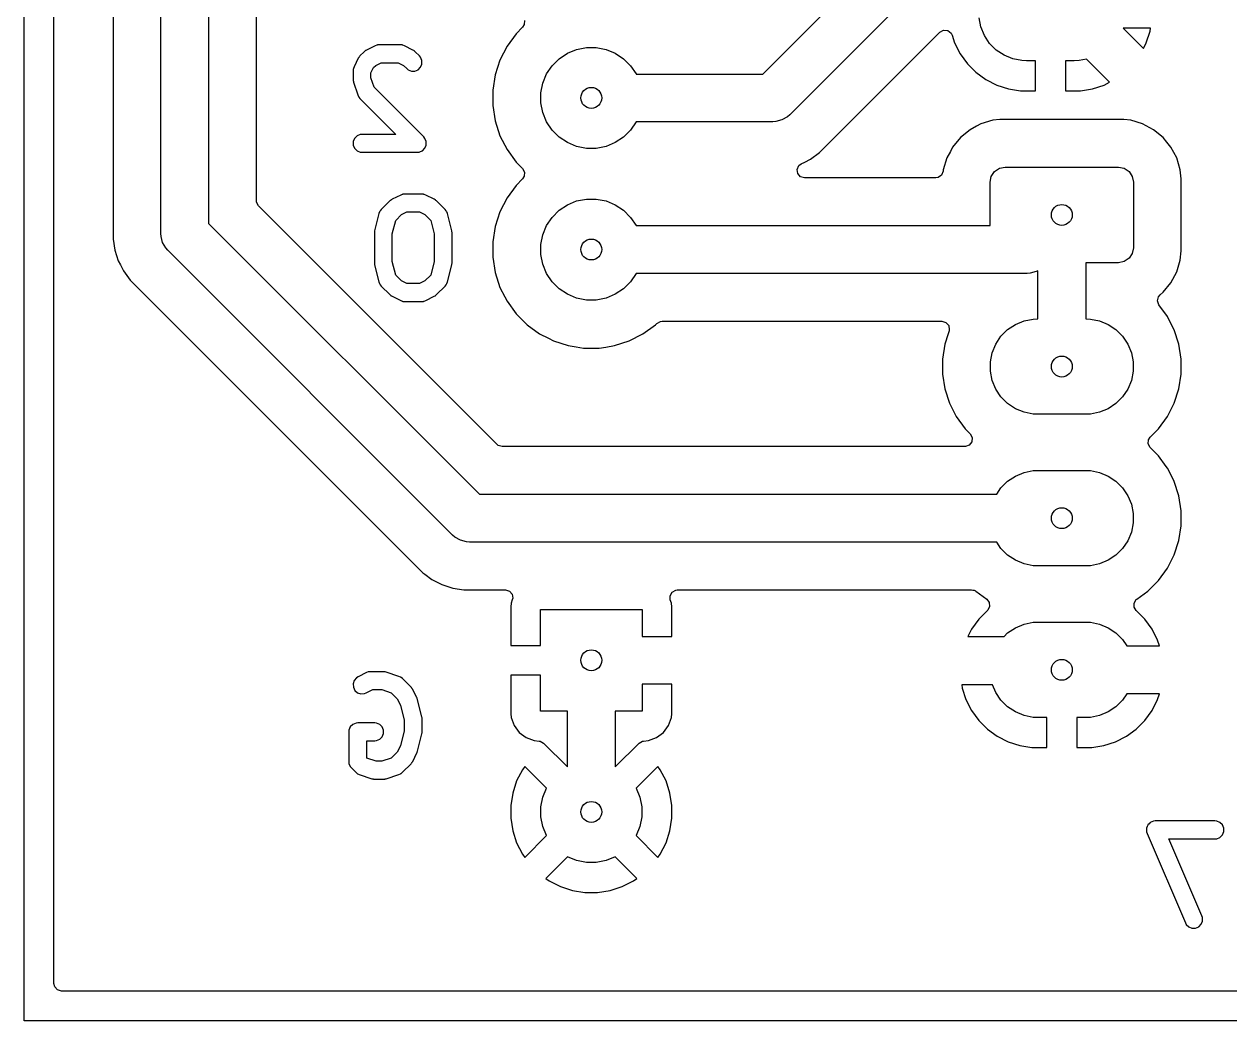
# Model space of a CAD drawing. Extents: x 117 to 150, y -119 to -80.
# Drawn here: x 117 to 137.2, y -119 to -102.3 of the extents above; entities that cross this region are included whole.
import ezdxf

# ---------------------------------------------------------------- set-up
doc = ezdxf.new("R2010")
doc.units = 0
doc.layers.add('BLACK', color=7, linetype='CONTINUOUS')

msp = doc.modelspace()

# ---------------------------------------------------------------- linework, layer by layer
at = {"layer": 'BLACK', "linetype": 'CONTINUOUS'}
for p, q in [((117, -119), (117, -80)), ((117.5005, -114.957553), (117.5005, -80.6245)), ((119.29, -105.810213), (119.29, -94.070557)), ((120.09, -94.070557), (120.09, -105.644527)), ((118.4895, -94.440746), (118.4895, -105.904699)), ((129.374473, -103.14), (132.993852, -99.520621)), ((133.381366, -100.264478), (129.823002, -103.822843)), ((120.8905, -104.455828), (120.8905, -101.957553)), ((125.348159, -102.357681), (125.241071, -102.464768)), ((125.37666, -102.313334), (125.348159, -102.357681)), ((125.381644, -102.243642), (125.37666, -102.313334)), ((133.024448, -102.352228), (132.993852, -102.198414)), ((133.084463, -102.497117), (133.024448, -102.352228)), ((135.866609, -102.37), (135.405686, -102.37)), ((135.405686, -102.37), (135.747486, -102.7118)), ((135.85799, -102.424413), (135.866609, -102.37)), ((125.241066, -102.464774), (125.088368, -102.674945)), ((125.241071, -102.464768), (125.241066, -102.464774)), ((130.322233, -104.45569), (132.337606, -102.440314)), ((132.337606, -102.440314), (132.398926, -102.406832)), ((132.398926, -102.406832), (132.468617, -102.411816)), ((132.468617, -102.411816), (132.524551, -102.453687)), ((132.524551, -102.453687), (132.543215, -102.489679)), ((132.543215, -102.489679), (132.585244, -102.619031)), ((133.171592, -102.627515), (133.084463, -102.497117)), ((135.794755, -102.619029), (135.85799, -102.424413)), ((122.696567, -102.76619), (122.625138, -102.837618)), ((122.708067, -102.756751), (122.696567, -102.76619)), ((122.710664, -102.753758), (122.708067, -102.756751)), ((122.715176, -102.750917), (122.710664, -102.753758)), ((122.719297, -102.747536), (122.715176, -102.750917)), ((122.722956, -102.74602), (122.719297, -102.747536)), ((122.73555, -102.738093), (122.722956, -102.74602)), ((122.878406, -102.666664), (122.73555, -102.738093)), ((122.90587, -102.656155), (122.878406, -102.666664)), ((122.911244, -102.655773), (122.90587, -102.656155)), ((122.916225, -102.65371), (122.911244, -102.655773)), ((122.945489, -102.650828), (122.916225, -102.65371)), ((123.302632, -102.650828), (122.945489, -102.650828)), ((123.331896, -102.65371), (123.302632, -102.650828)), ((123.336876, -102.655773), (123.331896, -102.65371)), ((123.342251, -102.656155), (123.336876, -102.655773)), ((123.369714, -102.666664), (123.342251, -102.656155)), ((123.512571, -102.738093), (123.369714, -102.666664)), ((123.525164, -102.74602), (123.512571, -102.738093)), ((123.528824, -102.747536), (123.525164, -102.74602)), ((123.532943, -102.750917), (123.528824, -102.747536)), ((123.537457, -102.753758), (123.532943, -102.750917)), ((123.540053, -102.756751), (123.537457, -102.753758)), ((123.551555, -102.766191), (123.540053, -102.756751)), ((123.622983, -102.837619), (123.551555, -102.766191)), ((125.088368, -102.674945), (124.970422, -102.906423)), ((125.960766, -102.882941), (126.099313, -102.790367)), ((126.099313, -102.790367), (126.253258, -102.726601)), ((126.253258, -102.726601), (126.416685, -102.694093)), ((126.416685, -102.694093), (126.583315, -102.694093)), ((126.583315, -102.694093), (126.746742, -102.726601)), ((126.746742, -102.726601), (126.900687, -102.790367)), ((126.900687, -102.790367), (127.039234, -102.882941)), ((132.585244, -102.619031), (132.67814, -102.801349)), ((133.282485, -102.738408), (133.171592, -102.627515)), ((133.412883, -102.825537), (133.282485, -102.738408)), ((135.747486, -102.7118), (135.794755, -102.619029)), ((122.597039, -102.876603), (122.52561, -103.01946)), ((122.604967, -102.864007), (122.597039, -102.876603)), ((122.606483, -102.860349), (122.604967, -102.864007)), ((122.609862, -102.856231), (122.606483, -102.860349)), ((122.612704, -102.851717), (122.609862, -102.856231)), ((122.615698, -102.84912), (122.612704, -102.851717)), ((122.625138, -102.837618), (122.615698, -102.84912)), ((122.854481, -103.032538), (122.891485, -102.995535)), ((122.891485, -102.995535), (122.980899, -102.950828)), ((122.980899, -102.950828), (123.267222, -102.950828)), ((123.267222, -102.950828), (123.356635, -102.995535)), ((123.356635, -102.995535), (123.410851, -103.049751)), ((123.641638, -102.860349), (123.622983, -102.837619)), ((123.664034, -102.914422), (123.641638, -102.860349)), ((123.641638, -103.02702), (123.664034, -102.972948)), ((123.664034, -102.972948), (123.664034, -102.914422)), ((124.970422, -102.906423), (124.89014, -103.153506)), ((125.842941, -103.000766), (125.960766, -102.882941)), ((127.039234, -102.882941), (127.157059, -103.000766)), ((132.67814, -102.801349), (132.798417, -102.966894)), ((132.798417, -102.966894), (132.798417, -102.966895)), ((132.798417, -102.966895), (132.943104, -103.111582)), ((133.557772, -102.885552), (133.412883, -102.825537)), ((133.711586, -102.916148), (133.557772, -102.885552)), ((133.79, -102.92), (133.711586, -102.916148)), ((133.94, -102.92), (133.79, -102.92)), ((133.94, -103.42), (133.94, -102.92)), ((134.59, -102.92), (134.44, -102.92)), ((134.44, -102.92), (134.44, -103.42)), ((134.668414, -102.916148), (134.59, -102.92)), ((134.795235, -102.890921), (134.668414, -102.916148)), ((135.1818, -103.277486), (134.795235, -102.890921)), ((122.512656, -103.057278), (122.509774, -103.086542)), ((122.509774, -103.086542), (122.509774, -103.2294)), ((122.514719, -103.052297), (122.512656, -103.057278)), ((122.515101, -103.046923), (122.514719, -103.052297)), ((122.52561, -103.01946), (122.515101, -103.046923)), ((122.809774, -103.121952), (122.854481, -103.032538)), ((122.809774, -103.205058), (122.809774, -103.121952)), ((123.410851, -103.049751), (123.433581, -103.068406)), ((123.433581, -103.068406), (123.487654, -103.090802)), ((123.487654, -103.090802), (123.54618, -103.090802)), ((123.54618, -103.090802), (123.600252, -103.068406)), ((123.600252, -103.068406), (123.641638, -103.02702)), ((124.89014, -103.153506), (124.8495, -103.410097)), ((125.686601, -103.293258), (125.750367, -103.139313)), ((125.750367, -103.139313), (125.842941, -103.000766)), ((127.157059, -103.000766), (127.249633, -103.139313)), ((127.249633, -103.139313), (127.249918, -103.14)), ((127.249918, -103.14), (129.374473, -103.14)), ((132.943104, -103.111582), (133.10865, -103.231859)), ((122.509774, -103.2294), (122.511232, -103.244211)), ((122.511232, -103.244211), (122.510952, -103.248161)), ((122.510952, -103.248161), (122.512133, -103.253355)), ((122.512133, -103.253355), (122.512656, -103.258664)), ((122.512656, -103.258664), (122.514172, -103.262325)), ((122.514172, -103.262325), (122.517472, -103.276835)), ((122.517472, -103.276835), (122.588901, -103.491119)), ((122.862307, -103.362657), (122.809774, -103.205058)), ((123.694412, -104.194762), (122.862307, -103.362657)), ((125.654093, -103.456685), (125.686601, -103.293258)), ((133.10865, -103.231859), (133.290968, -103.324755)), ((133.290968, -103.324755), (133.485582, -103.38799)), ((133.485582, -103.38799), (133.687683, -103.42)), ((134.692317, -103.42), (134.894417, -103.38799)), ((134.894417, -103.38799), (135.089031, -103.324755)), ((135.089031, -103.324755), (135.1818, -103.277486)), ((122.588901, -103.491119), (122.600889, -103.51797)), ((122.600889, -103.51797), (122.604419, -103.52204)), ((122.604419, -103.52204), (122.606482, -103.52702)), ((122.606482, -103.52702), (122.625137, -103.549751)), ((122.625137, -103.549751), (123.226214, -104.150828)), ((124.8495, -103.410097), (124.8495, -103.669902)), ((125.654093, -103.623315), (125.654093, -103.456685)), ((133.687683, -103.42), (133.94, -103.42)), ((134.44, -103.42), (134.692317, -103.42)), ((124.8495, -103.669902), (124.89014, -103.926493)), ((125.686601, -103.786742), (125.654093, -103.623315)), ((125.750367, -103.940687), (125.686601, -103.786742)), ((124.89014, -103.926493), (124.970422, -104.173576)), ((125.842941, -104.079234), (125.750367, -103.940687)), ((127.249633, -103.940687), (127.157059, -104.079234)), ((127.249918, -103.94), (127.249633, -103.940687)), ((129.540159, -103.94), (127.249918, -103.94)), ((129.592369, -103.936578), (129.540159, -103.94)), ((129.693233, -103.909552), (129.592369, -103.936578)), ((129.783664, -103.857341), (129.693233, -103.909552)), ((129.823002, -103.822843), (129.783664, -103.857341)), ((133.026043, -103.974769), (132.949846, -104.015498)), ((133.224067, -103.914699), (133.026043, -103.974769)), ((133.340298, -103.903251), (133.224067, -103.914699)), ((133.378392, -103.8995), (133.340298, -103.903251)), ((135.381608, -103.8995), (133.378392, -103.8995)), ((135.416805, -103.902966), (135.381608, -103.8995)), ((135.535934, -103.914699), (135.416805, -103.902966)), ((135.535934, -103.9147), (135.535932, -103.914699)), ((135.535932, -103.914699), (135.535934, -103.914699)), ((135.733954, -103.974768), (135.535934, -103.9147)), ((135.91645, -104.072315), (135.733954, -103.974768)), ((122.576438, -104.176108), (122.535054, -104.217492)), ((122.63051, -104.15371), (122.576438, -104.176108)), ((122.659774, -104.150828), (122.63051, -104.15371)), ((123.226214, -104.150828), (122.659774, -104.150828)), ((123.713067, -104.217492), (123.694412, -104.194762)), ((124.970422, -104.173576), (125.088368, -104.405054)), ((125.960766, -104.197059), (125.842941, -104.079234)), ((126.099313, -104.289633), (125.960766, -104.197059)), ((127.039234, -104.197059), (126.900687, -104.289633)), ((127.157059, -104.079234), (127.039234, -104.197059)), ((132.683589, -104.203589), (132.552317, -104.363547)), ((132.843547, -104.072317), (132.683589, -104.203589)), ((132.843548, -104.072316), (132.843547, -104.072317)), ((132.84355, -104.072315), (132.843548, -104.072316)), ((132.949846, -104.015498), (132.84355, -104.072315)), ((135.916453, -104.072317), (135.91645, -104.072315)), ((136.07641, -104.203589), (135.916452, -104.072317)), ((135.916452, -104.072317), (135.916453, -104.072317)), ((136.138465, -104.279205), (136.07641, -104.203589)), ((122.535054, -104.217492), (122.512656, -104.271564)), ((122.512656, -104.271564), (122.512656, -104.330092)), ((122.512656, -104.330092), (122.535054, -104.384164)), ((122.535054, -104.384164), (122.576438, -104.425548)), ((123.671681, -104.425549), (123.713067, -104.384163)), ((123.735464, -104.271565), (123.713067, -104.217492)), ((123.713067, -104.384163), (123.735464, -104.330091)), ((123.735464, -104.330091), (123.735464, -104.271565)), ((125.088368, -104.405054), (125.241066, -104.615225)), ((126.253258, -104.353399), (126.099313, -104.289633)), ((126.416685, -104.385907), (126.253258, -104.353399)), ((126.583315, -104.385907), (126.416685, -104.385907)), ((126.746742, -104.353399), (126.583315, -104.385907)), ((126.900687, -104.289633), (126.746742, -104.353399)), ((132.552315, -104.36355), (132.513643, -104.435898)), ((132.552317, -104.363547), (132.552315, -104.36355)), ((136.207685, -104.36355), (136.138465, -104.279205)), ((136.305232, -104.546046), (136.207685, -104.36355)), ((120.8905, -105.261587), (120.8905, -104.455828)), ((122.576438, -104.425548), (122.63051, -104.447946)), ((122.63051, -104.447946), (122.659774, -104.450828)), ((122.659774, -104.450828), (123.588346, -104.450828)), ((123.588346, -104.450828), (123.61761, -104.447946)), ((123.61761, -104.447946), (123.640007, -104.438668)), ((123.640007, -104.438668), (123.671681, -104.425549)), ((130.074232, -104.615229), (130.169358, -104.56676)), ((130.169358, -104.56676), (130.322233, -104.45569)), ((132.454769, -104.546043), (132.394699, -104.744067)), ((132.513643, -104.435898), (132.454769, -104.546043)), ((136.3653, -104.744066), (136.305232, -104.546046)), ((125.241066, -104.615225), (125.241071, -104.615231)), ((125.241071, -104.615231), (125.348159, -104.722319)), ((125.348159, -104.722319), (125.381644, -104.783642)), ((125.381644, -104.783642), (125.37666, -104.853334)), ((129.949331, -104.737853), (129.978356, -104.674297)), ((129.959275, -104.807011), (129.949331, -104.737853)), ((130.00503, -104.859815), (129.959275, -104.807011)), ((129.978356, -104.674297), (130.015774, -104.645015)), ((130.015774, -104.645015), (130.074232, -104.615229)), ((132.392377, -104.767653), (132.366217, -104.83244)), ((132.394699, -104.744067), (132.392377, -104.767653)), ((133.19903, -104.854329), (133.253223, -104.773223)), ((133.253223, -104.773223), (133.334329, -104.71903)), ((133.334329, -104.71903), (133.43, -104.7)), ((133.43, -104.7), (135.33, -104.7)), ((135.33, -104.7), (135.425671, -104.71903)), ((135.425671, -104.71903), (135.506777, -104.773223)), ((135.506777, -104.773223), (135.56097, -104.854329)), ((136.3805, -104.898392), (136.3653, -104.744066)), ((125.241066, -105.004774), (125.088368, -105.214945)), ((125.241071, -105.004768), (125.241066, -105.004774)), ((125.348159, -104.897681), (125.241071, -105.004768)), ((125.37666, -104.853334), (125.348159, -104.897681)), ((130.072069, -104.8795), (130.00503, -104.859815)), ((132.268974, -104.8795), (130.072069, -104.8795)), ((132.309183, -104.8728), (132.268974, -104.8795)), ((132.366217, -104.83244), (132.309183, -104.8728)), ((133.18, -104.95), (133.19903, -104.854329)), ((133.18, -105.68), (133.18, -104.95)), ((135.56097, -104.854329), (135.58, -104.95)), ((135.58, -104.95), (135.58, -106.05)), ((136.3805, -106.101608), (136.3805, -104.898392)), ((123.306977, -105.166664), (123.164121, -105.238093)), ((123.334441, -105.156155), (123.306977, -105.166664)), ((123.339815, -105.155773), (123.334441, -105.156155)), ((123.344796, -105.15371), (123.339815, -105.155773)), ((123.37406, -105.150828), (123.344796, -105.15371)), ((123.659774, -105.150828), (123.37406, -105.150828)), ((123.689038, -105.15371), (123.659774, -105.150828)), ((123.694015, -105.155771), (123.689038, -105.15371)), ((123.699393, -105.156154), (123.694015, -105.155771)), ((123.726856, -105.166664), (123.699393, -105.156154)), ((123.869714, -105.238093), (123.726856, -105.166664)), ((125.088368, -105.214945), (124.970422, -105.446423)), ((120.893334, -105.287945), (120.8905, -105.261587)), ((120.926819, -105.349268), (120.893334, -105.287945)), ((122.535104, -106.957553), (120.926819, -105.349268)), ((122.98228, -105.409048), (122.963625, -105.431779)), ((123.125137, -105.266191), (122.98228, -105.409048)), ((123.136639, -105.25675), (123.125137, -105.266191)), ((123.139235, -105.253758), (123.136639, -105.25675)), ((123.143744, -105.250919), (123.139235, -105.253758)), ((123.147867, -105.247536), (123.143744, -105.250919)), ((123.151529, -105.246019), (123.147867, -105.247536)), ((123.164121, -105.238093), (123.151529, -105.246019)), ((123.882307, -105.24602), (123.869714, -105.238093)), ((123.885967, -105.247536), (123.882307, -105.24602)), ((123.890086, -105.250917), (123.885967, -105.247536)), ((123.8946, -105.253758), (123.890086, -105.250917)), ((123.897196, -105.256751), (123.8946, -105.253758)), ((123.908698, -105.266191), (123.897196, -105.256751)), ((124.051555, -105.409048), (123.908698, -105.266191)), ((124.07021, -105.431778), (124.051555, -105.409048)), ((125.960766, -105.422941), (126.099313, -105.330367)), ((126.099313, -105.330367), (126.253258, -105.266601)), ((126.253258, -105.266601), (126.416685, -105.234093)), ((126.416685, -105.234093), (126.583315, -105.234093)), ((126.583315, -105.234093), (126.746742, -105.266601)), ((126.746742, -105.266601), (126.900687, -105.330367)), ((126.900687, -105.330367), (127.039234, -105.422941)), ((122.942825, -105.478734), (122.871396, -105.764447)), ((122.952718, -105.451043), (122.942825, -105.478734)), ((122.959357, -105.442082), (122.952718, -105.451043)), ((122.963625, -105.431779), (122.959357, -105.442082)), ((123.166917, -105.819293), (123.22379, -105.591801)), ((123.22379, -105.591801), (123.320057, -105.495534)), ((123.320057, -105.495534), (123.40947, -105.450828)), ((123.40947, -105.450828), (123.624364, -105.450828)), ((123.624364, -105.450828), (123.713778, -105.495535)), ((123.713778, -105.495535), (123.810044, -105.591801)), ((123.810044, -105.591801), (123.866917, -105.819291)), ((124.074478, -105.442083), (124.07021, -105.431778)), ((124.081117, -105.451043), (124.074478, -105.442083)), ((124.09101, -105.478734), (124.081117, -105.451043)), ((124.162438, -105.764448), (124.09101, -105.478734)), ((124.970422, -105.446423), (124.89014, -105.693506)), ((125.750367, -105.679313), (125.842941, -105.540766)), ((125.842941, -105.540766), (125.960766, -105.422941)), ((127.039234, -105.422941), (127.157059, -105.540766)), ((127.157059, -105.540766), (127.249633, -105.679313)), ((119.293422, -105.862423), (119.29, -105.810213)), ((120.09, -105.644527), (124.625472, -110.18)), ((122.867419, -105.795724), (122.866917, -105.800828)), ((122.866917, -105.800828), (122.866917, -106.300828)), ((122.868713, -105.782585), (122.867094, -105.793537)), ((122.867094, -105.793537), (122.867419, -105.795724)), ((122.869799, -105.771564), (122.868713, -105.782585)), ((122.870645, -105.769519), (122.869799, -105.771564)), ((122.871396, -105.764447), (122.870645, -105.769519)), ((123.166917, -106.282362), (123.166917, -105.819293)), ((123.866917, -105.819291), (123.866917, -106.282364)), ((124.163187, -105.769519), (124.162438, -105.764448)), ((124.164035, -105.771564), (124.163187, -105.769519)), ((124.16512, -105.782586), (124.164035, -105.771564)), ((124.16674, -105.793537), (124.16512, -105.782586)), ((124.166414, -105.795724), (124.16674, -105.793537)), ((124.166917, -105.800828), (124.166414, -105.795724)), ((124.166917, -106.300828), (124.166917, -105.800828)), ((124.89014, -105.693506), (124.8495, -105.950097)), ((125.686601, -105.833258), (125.750367, -105.679313)), ((127.249633, -105.679313), (127.249918, -105.68)), ((127.249918, -105.68), (133.18, -105.68)), ((118.4895, -105.904699), (118.519059, -106.091331)), ((119.320448, -105.963287), (119.293422, -105.862423)), ((119.372659, -106.053718), (119.320448, -105.963287)), ((124.8495, -105.950097), (124.8495, -106.209902)), ((125.654093, -105.996685), (125.686601, -105.833258)), ((125.654093, -106.163315), (125.654093, -105.996685)), ((118.519059, -106.091331), (118.577454, -106.271049)), ((119.407157, -106.093056), (119.372659, -106.053718)), ((124.176944, -110.862842), (119.407157, -106.093056)), ((124.8495, -106.209902), (124.89014, -106.466493)), ((125.686601, -106.326742), (125.654093, -106.163315)), ((135.506777, -106.226777), (135.425671, -106.28097)), ((135.56097, -106.145671), (135.506777, -106.226777)), ((135.58, -106.05), (135.56097, -106.145671)), ((136.3653, -106.255934), (136.3805, -106.101608)), ((118.577454, -106.271049), (118.612, -106.338848)), ((118.612, -106.338848), (118.66324, -106.439412)), ((122.866917, -106.300828), (122.867419, -106.305931)), ((122.867419, -106.305931), (122.867094, -106.308119)), ((122.867094, -106.308119), (122.868713, -106.31907)), ((122.868713, -106.31907), (122.869799, -106.330092)), ((122.869799, -106.330092), (122.870645, -106.332136)), ((122.870645, -106.332136), (122.871396, -106.337209)), ((122.871396, -106.337209), (122.942825, -106.622922)), ((123.22379, -106.509854), (123.166917, -106.282362)), ((123.866917, -106.282364), (123.810044, -106.509854)), ((124.09101, -106.622922), (124.162438, -106.337208)), ((124.162438, -106.337208), (124.163187, -106.332136)), ((124.163187, -106.332136), (124.164035, -106.330092)), ((124.164035, -106.330092), (124.16512, -106.319069)), ((124.16512, -106.319069), (124.16674, -106.308119)), ((124.166414, -106.305931), (124.166917, -106.300828)), ((124.16674, -106.308119), (124.166414, -106.305931)), ((125.750367, -106.480687), (125.686601, -106.326742)), ((135.33, -106.3), (134.78, -106.3)), ((134.78, -106.3), (134.78, -107.24)), ((135.425671, -106.28097), (135.33, -106.3)), ((136.305232, -106.453954), (136.3653, -106.255934)), ((118.66324, -106.439412), (118.77431, -106.592287)), ((118.77431, -106.592287), (123.677713, -111.49569)), ((122.942825, -106.622922), (122.952718, -106.650613)), ((123.320057, -106.606121), (123.22379, -106.509854)), ((123.40947, -106.650828), (123.320057, -106.606121)), ((123.713778, -106.606121), (123.624365, -106.650828)), ((123.810044, -106.509854), (123.713778, -106.606121)), ((124.081117, -106.650613), (124.09101, -106.622922)), ((124.89014, -106.466493), (124.970422, -106.713576)), ((125.842941, -106.619234), (125.750367, -106.480687)), ((125.960766, -106.737059), (125.842941, -106.619234)), ((127.157059, -106.619234), (127.039234, -106.737059)), ((127.249633, -106.480687), (127.157059, -106.619234)), ((127.249918, -106.48), (127.249633, -106.480687)), ((133.8, -106.48), (127.249918, -106.48)), ((133.85221, -106.476578), (133.8, -106.48)), ((133.953074, -106.449552), (133.85221, -106.476578)), ((133.98, -106.434006), (133.953074, -106.449552)), ((133.98, -107.24), (133.98, -106.434006)), ((136.207685, -106.63645), (136.305232, -106.453954)), ((122.952718, -106.650613), (122.959357, -106.659573)), ((122.959357, -106.659573), (122.963625, -106.669877)), ((122.963625, -106.669877), (122.98228, -106.692608)), ((122.98228, -106.692608), (123.125137, -106.835466)), ((123.624365, -106.650828), (123.40947, -106.650828)), ((123.908698, -106.835466), (124.051555, -106.692608)), ((124.051555, -106.692608), (124.07021, -106.669877)), ((124.07021, -106.669877), (124.074477, -106.659573)), ((124.074477, -106.659573), (124.081117, -106.650613)), ((124.970422, -106.713576), (125.051534, -106.872764)), ((126.099313, -106.829633), (125.960766, -106.737059)), ((126.253258, -106.893399), (126.099313, -106.829633)), ((126.900687, -106.829633), (126.746742, -106.893399)), ((127.039234, -106.737059), (126.900687, -106.829633)), ((136.027948, -106.836181), (136.07641, -106.79641)), ((136.07641, -106.79641), (136.207685, -106.63645)), ((124.920732, -109.343181), (122.535104, -106.957553)), ((123.125137, -106.835466), (123.136643, -106.844909)), ((123.136643, -106.844909), (123.139236, -106.847899)), ((123.139236, -106.847899), (123.143741, -106.850735)), ((123.143741, -106.850735), (123.147867, -106.854121)), ((123.147867, -106.854121), (123.15153, -106.855638)), ((123.15153, -106.855638), (123.164121, -106.863564)), ((123.164121, -106.863564), (123.306979, -106.934992)), ((123.306979, -106.934992), (123.334442, -106.945502)), ((123.334442, -106.945502), (123.339817, -106.945883)), ((123.339817, -106.945883), (123.344796, -106.947946)), ((123.344796, -106.947946), (123.37406, -106.950828)), ((123.37406, -106.950828), (123.659774, -106.950828)), ((123.659774, -106.950828), (123.689038, -106.947946)), ((123.689038, -106.947946), (123.694016, -106.945883)), ((123.694016, -106.945883), (123.699392, -106.945502)), ((123.699392, -106.945502), (123.726855, -106.934992)), ((123.726855, -106.934992), (123.869714, -106.863564)), ((123.869714, -106.863564), (123.882304, -106.855638)), ((123.882304, -106.855638), (123.885968, -106.854121)), ((123.885968, -106.854121), (123.890093, -106.850735)), ((123.890093, -106.850735), (123.894599, -106.847899)), ((123.894599, -106.847899), (123.897192, -106.844909)), ((123.897192, -106.844909), (123.908698, -106.835466)), ((125.051534, -106.872764), (125.088366, -106.945051)), ((125.088366, -106.945051), (125.241069, -107.155229)), ((126.416685, -106.925907), (126.253258, -106.893399)), ((126.583315, -106.925907), (126.416685, -106.925907)), ((126.746742, -106.893399), (126.583315, -106.925907)), ((135.982816, -106.939112), (135.998641, -106.871058)), ((136.006296, -107.004918), (135.982816, -106.939112)), ((135.998641, -106.871058), (136.027948, -106.836181)), ((136.14887, -107.201155), (136.006296, -107.004918)), ((125.241069, -107.155229), (125.424771, -107.338931)), ((136.219069, -107.338928), (136.14887, -107.201155)), ((125.424771, -107.338931), (125.634949, -107.491634)), ((127.365051, -107.491634), (127.575229, -107.338931)), ((127.575229, -107.338931), (127.597341, -107.316819)), ((127.597341, -107.316819), (127.658664, -107.283334)), ((127.658664, -107.283334), (127.685022, -107.2805)), ((127.685022, -107.2805), (132.373241, -107.2805)), ((132.373241, -107.2805), (132.44028, -107.300185)), ((132.44028, -107.300185), (132.486035, -107.352989)), ((132.486035, -107.352989), (132.495979, -107.422147)), ((132.495979, -107.422147), (132.491174, -107.442808)), ((133.361592, -107.532485), (133.472485, -107.421592)), ((133.472485, -107.421592), (133.602883, -107.334463)), ((133.602883, -107.334463), (133.747772, -107.274448)), ((133.747772, -107.274448), (133.901586, -107.243852)), ((133.901586, -107.243852), (133.98, -107.24)), ((134.78, -107.24), (134.858414, -107.243852)), ((134.858414, -107.243852), (135.012228, -107.274448)), ((135.012228, -107.274448), (135.157117, -107.334463)), ((135.157117, -107.334463), (135.287515, -107.421592)), ((135.287515, -107.421592), (135.398408, -107.532485)), ((136.263239, -107.425616), (136.219069, -107.338928)), ((136.263239, -107.425618), (136.263239, -107.425616)), ((136.263241, -107.425621), (136.263239, -107.425618)), ((136.34109, -107.665215), (136.263241, -107.425621)), ((125.634949, -107.491634), (125.782445, -107.566787)), ((125.782445, -107.566787), (125.866423, -107.609577)), ((125.866423, -107.609577), (125.866425, -107.609577)), ((125.866425, -107.609577), (125.866428, -107.609579)), ((125.866428, -107.609579), (126.113507, -107.68986)), ((126.886493, -107.68986), (127.133572, -107.609579)), ((127.133572, -107.609579), (127.365051, -107.491634)), ((132.475311, -107.491631), (132.418909, -107.665214)), ((132.491174, -107.442808), (132.475311, -107.491631)), ((133.274463, -107.662883), (133.361592, -107.532485)), ((135.398408, -107.532485), (135.485537, -107.662883)), ((126.113507, -107.68986), (126.245706, -107.710797)), ((126.245706, -107.710797), (126.370098, -107.7305)), ((126.370098, -107.7305), (126.370103, -107.7305)), ((126.370103, -107.7305), (126.629902, -107.7305)), ((126.629902, -107.7305), (126.743298, -107.712539)), ((126.743298, -107.712539), (126.886493, -107.68986)), ((132.418909, -107.665214), (132.3795, -107.914038)), ((133.183852, -107.961586), (133.214448, -107.807772)), ((133.214448, -107.807772), (133.274463, -107.662883)), ((135.485537, -107.662883), (135.545552, -107.807772)), ((135.545552, -107.807772), (135.576148, -107.961586)), ((136.3805, -107.914038), (136.34109, -107.665215)), ((132.3795, -107.914038), (132.3795, -108.165961)), ((133.183852, -108.118414), (133.183852, -107.961586)), ((135.576148, -107.961586), (135.576148, -108.118414)), ((136.3805, -108.165962), (136.3805, -107.914038)), ((132.3795, -108.165961), (132.41891, -108.414785)), ((133.214448, -108.272228), (133.183852, -108.118414)), ((135.576148, -108.118414), (135.545552, -108.272228)), ((136.34109, -108.414785), (136.3805, -108.165962)), ((132.41891, -108.414785), (132.49676, -108.654383)), ((133.274463, -108.417117), (133.214448, -108.272228)), ((133.361592, -108.547515), (133.274463, -108.417117)), ((135.485537, -108.417117), (135.398408, -108.547515)), ((135.545552, -108.272228), (135.485537, -108.417117)), ((136.263241, -108.654379), (136.34109, -108.414785)), ((133.472485, -108.658408), (133.361592, -108.547515)), ((135.398408, -108.547515), (135.287515, -108.658408)), ((132.49676, -108.654383), (132.611132, -108.878848)), ((133.602883, -108.745537), (133.472485, -108.658408)), ((133.747772, -108.805552), (133.602883, -108.745537)), ((133.901586, -108.836148), (133.747772, -108.805552)), ((133.98, -108.84), (133.901586, -108.836148)), ((134.78, -108.84), (133.98, -108.84)), ((134.858414, -108.836148), (134.78, -108.84)), ((135.012228, -108.805552), (134.858414, -108.836148)), ((135.157117, -108.745537), (135.012228, -108.805552)), ((135.287515, -108.658408), (135.157117, -108.745537)), ((136.14887, -108.878845), (136.263241, -108.654379)), ((132.611132, -108.878848), (132.759201, -109.082649)), ((136.000793, -109.082656), (136.14887, -108.878845)), ((132.759201, -109.082649), (132.759205, -109.082654)), ((132.759205, -109.082654), (132.84437, -109.167819)), ((132.84437, -109.167819), (132.877855, -109.229142)), ((132.877855, -109.229142), (132.872871, -109.298834)), ((135.832629, -109.266666), (135.86113, -109.222319)), ((135.86113, -109.222319), (135.91563, -109.167819)), ((135.91563, -109.167819), (136.000793, -109.082656)), ((124.941374, -109.359815), (124.920732, -109.343181)), ((125.008413, -109.3795), (124.941374, -109.359815)), ((132.756689, -109.3795), (125.008413, -109.3795)), ((132.765535, -109.379184), (132.756689, -109.3795)), ((132.830999, -109.354767), (132.765535, -109.379184)), ((132.872871, -109.298834), (132.830999, -109.354767)), ((135.827645, -109.336358), (135.832629, -109.266666)), ((135.86113, -109.397681), (135.827645, -109.336358)), ((136.000794, -109.537345), (135.86113, -109.397681)), ((136.000798, -109.53735), (136.000794, -109.537345)), ((136.129952, -109.715117), (136.000798, -109.53735)), ((133.602883, -109.874463), (133.747772, -109.814448)), ((133.747772, -109.814448), (133.901586, -109.783852)), ((133.901586, -109.783852), (133.98, -109.78)), ((133.98, -109.78), (134.78, -109.78)), ((134.78, -109.78), (134.858414, -109.783852)), ((134.858414, -109.783852), (135.012228, -109.814448)), ((135.012228, -109.814448), (135.157117, -109.874463)), ((136.14887, -109.741155), (136.129952, -109.715117)), ((136.221747, -109.884184), (136.14887, -109.741155)), ((133.361592, -110.072485), (133.472485, -109.961592)), ((133.472485, -109.961592), (133.602883, -109.874463)), ((135.157117, -109.874463), (135.287515, -109.961592)), ((135.287515, -109.961592), (135.398408, -110.072485)), ((136.263239, -109.965616), (136.221747, -109.884184)), ((136.263239, -109.965618), (136.263239, -109.965616)), ((136.263241, -109.965621), (136.263239, -109.965618)), ((136.34109, -110.205215), (136.263241, -109.965621)), ((124.625472, -110.18), (133.289753, -110.18)), ((133.289753, -110.18), (133.361592, -110.072485)), ((135.398408, -110.072485), (135.485537, -110.202883)), ((135.485537, -110.202883), (135.545552, -110.347772)), ((136.3805, -110.454038), (136.34109, -110.205215)), ((135.545552, -110.347772), (135.576148, -110.501586)), ((136.3805, -110.705962), (136.3805, -110.454038)), ((135.576148, -110.658414), (135.545552, -110.812228)), ((135.576148, -110.501586), (135.576148, -110.658414)), ((124.216282, -110.897341), (124.176944, -110.862842)), ((135.545552, -110.812228), (135.485537, -110.957117)), ((136.34109, -110.954785), (136.3805, -110.705962)), ((124.306714, -110.949552), (124.216282, -110.897341)), ((124.407577, -110.976578), (124.306714, -110.949552)), ((124.459787, -110.98), (124.407577, -110.976578)), ((133.289753, -110.98), (124.459787, -110.98)), ((133.361592, -111.087515), (133.289753, -110.98)), ((135.485537, -110.957117), (135.398408, -111.087515)), ((136.263241, -111.194379), (136.34109, -110.954785)), ((133.472485, -111.198408), (133.361592, -111.087515)), ((133.602883, -111.285537), (133.472485, -111.198408)), ((135.287515, -111.198408), (135.157117, -111.285537)), ((135.398408, -111.087515), (135.287515, -111.198408)), ((136.14887, -111.418845), (136.263241, -111.194379)), ((133.747772, -111.345552), (133.602883, -111.285537)), ((133.901586, -111.376148), (133.747772, -111.345552)), ((133.98, -111.38), (133.901586, -111.376148)), ((134.78, -111.38), (133.98, -111.38)), ((134.858414, -111.376148), (134.78, -111.38)), ((135.012228, -111.345552), (134.858414, -111.376148)), ((135.157117, -111.285537), (135.012228, -111.345552)), ((136.000793, -111.622656), (136.14887, -111.418845)), ((123.677713, -111.49569), (123.710485, -111.5195)), ((123.710485, -111.5195), (123.830588, -111.60676)), ((123.830588, -111.60676), (123.861782, -111.622654)), ((123.861782, -111.622654), (123.99895, -111.692545)), ((135.822656, -111.800793), (136.000793, -111.622656)), ((123.99895, -111.692545), (123.998952, -111.692545)), ((123.998952, -111.692545), (123.998955, -111.692547)), ((123.998955, -111.692547), (124.095284, -111.723846)), ((124.095284, -111.723846), (124.178668, -111.75094)), ((124.178668, -111.75094), (124.365301, -111.7805)), ((124.365301, -111.7805), (124.365306, -111.7805)), ((124.365306, -111.7805), (125.060656, -111.7805)), ((125.060656, -111.7805), (125.127695, -111.800185)), ((125.127695, -111.800185), (125.17345, -111.852989)), ((125.17345, -111.852989), (125.183394, -111.922147)), ((127.818178, -111.878142), (127.851663, -111.816819)), ((127.823162, -111.947834), (127.818178, -111.878142)), ((127.851663, -111.816819), (127.912986, -111.783334)), ((127.912986, -111.783334), (127.939344, -111.7805)), ((127.939344, -111.7805), (132.869122, -111.7805)), ((132.869122, -111.7805), (132.889542, -111.786496)), ((132.889542, -111.786496), (132.910792, -111.787711)), ((132.910792, -111.787711), (132.932262, -111.79904)), ((132.932262, -111.79904), (132.936161, -111.800185)), ((132.936161, -111.800185), (132.942007, -111.804182)), ((132.942007, -111.804182), (133.123144, -111.935785)), ((135.636855, -111.935785), (135.82265, -111.800798)), ((135.82265, -111.800798), (135.822652, -111.800795)), ((135.822652, -111.800795), (135.822656, -111.800793)), ((125.156401, -112.002627), (125.15, -112.062155)), ((125.15, -112.062155), (125.15, -112.71)), ((125.156402, -112.002623), (125.156401, -112.002627)), ((125.176838, -111.947834), (125.156402, -112.002623)), ((125.183394, -111.922147), (125.176838, -111.947834)), ((127.843597, -112.002623), (127.823162, -111.947834)), ((127.843598, -112.002627), (127.843597, -112.002623)), ((127.849999, -112.062155), (127.843598, -112.002627)), ((127.85, -112.062172), (127.849999, -112.062155)), ((127.85, -112.56), (127.85, -112.062172)), ((133.123144, -111.935785), (133.16581, -111.991115)), ((133.171789, -112.060728), (133.139184, -112.122523)), ((133.16581, -111.991115), (133.171789, -112.060728)), ((135.590512, -112.002034), (135.627858, -111.942983)), ((135.59102, -112.071902), (135.590512, -112.002034)), ((135.624793, -112.123624), (135.59102, -112.071902)), ((135.627858, -111.942983), (135.636855, -111.935785)), ((125.65, -112.71), (125.65, -112.11)), ((125.65, -112.11), (127.35, -112.11)), ((127.35, -112.11), (127.35, -112.56)), ((132.988417, -112.273105), (132.86814, -112.43865)), ((133.136205, -112.125316), (132.988417, -112.273104)), ((132.988417, -112.273104), (132.988417, -112.273105)), ((133.139184, -112.122523), (133.136205, -112.125316)), ((135.623448, -112.12497), (135.624793, -112.123624)), ((135.771582, -112.273104), (135.623448, -112.12497)), ((135.771582, -112.273105), (135.771582, -112.273104)), ((135.891859, -112.43865), (135.771582, -112.273105)), ((132.86814, -112.43865), (132.80631, -112.56)), ((133.472485, -112.501592), (133.602883, -112.414463)), ((133.602883, -112.414463), (133.747772, -112.354448)), ((133.747772, -112.354448), (133.901586, -112.323852)), ((133.901586, -112.323852), (133.98, -112.32)), ((133.98, -112.32), (134.78, -112.32)), ((134.78, -112.32), (134.858414, -112.323852)), ((134.858414, -112.323852), (135.012228, -112.354448)), ((135.012228, -112.354448), (135.157117, -112.414463)), ((135.157117, -112.414463), (135.287515, -112.501592)), ((135.984755, -112.62097), (135.891859, -112.43865)), ((127.35, -112.56), (127.85, -112.56)), ((132.80631, -112.56), (133.414077, -112.56)), ((133.414077, -112.56), (133.472485, -112.501592)), ((135.287515, -112.501592), (135.398408, -112.612485)), ((135.398408, -112.612485), (135.470247, -112.72)), ((136.016932, -112.72), (135.984755, -112.62097)), ((125.15, -112.71), (125.65, -112.71)), ((135.470247, -112.72), (136.016932, -112.72)), ((122.567806, -113.253758), (122.52946, -113.297973)), ((122.592692, -113.238093), (122.567806, -113.253758)), ((122.73555, -113.166664), (122.592692, -113.238093)), ((122.763013, -113.156154), (122.73555, -113.166664)), ((122.76839, -113.155771), (122.763013, -113.156154)), ((122.773368, -113.15371), (122.76839, -113.155771)), ((122.802632, -113.150828), (122.773368, -113.15371)), ((123.016917, -113.150828), (122.802632, -113.150828)), ((123.031728, -113.152286), (123.016917, -113.150828)), ((123.035678, -113.152006), (123.031728, -113.152286)), ((123.040872, -113.153187), (123.035678, -113.152006)), ((123.046181, -113.15371), (123.040872, -113.153187)), ((123.049843, -113.155227), (123.046181, -113.15371)), ((123.064351, -113.158526), (123.049843, -113.155227)), ((123.278637, -113.229954), (123.064351, -113.158526)), ((123.305488, -113.241943), (123.278637, -113.229954)), ((123.309558, -113.245473), (123.305488, -113.241943)), ((123.314538, -113.247536), (123.309558, -113.245473)), ((123.337269, -113.266191), (123.314538, -113.247536)), ((123.480126, -113.409048), (123.337269, -113.266191)), ((125.15, -113.21), (125.15, -113.857844)), ((125.65, -113.21), (125.15, -113.21)), ((125.65, -113.81), (125.65, -113.21)), ((122.52946, -113.297973), (122.510952, -113.353495)), ((122.510952, -113.353495), (122.5151, -113.411876)), ((122.5151, -113.411876), (122.541275, -113.464225)), ((122.541275, -113.464225), (122.58549, -113.502571)), ((122.726856, -113.506421), (122.838042, -113.450828)), ((122.838042, -113.450828), (122.992577, -113.450828)), ((122.992577, -113.450828), (123.150175, -113.503361)), ((123.489566, -113.42055), (123.480126, -113.409048)), ((123.492559, -113.423146), (123.489566, -113.42055)), ((123.495397, -113.427655), (123.492559, -113.423146)), ((123.498781, -113.431778), (123.495397, -113.427655)), ((123.500297, -113.43544), (123.498781, -113.431778)), ((123.508224, -113.448032), (123.500297, -113.43544)), ((123.579653, -113.590888), (123.508224, -113.448032)), ((127.35, -113.36), (127.35, -113.81)), ((127.85, -113.36), (127.35, -113.36)), ((127.85, -113.857827), (127.85, -113.36)), ((132.703391, -113.37), (132.712009, -113.424413)), ((133.221809, -113.37), (132.703391, -113.37)), ((132.712009, -113.424413), (132.775244, -113.619029)), ((133.274463, -113.497117), (133.221809, -113.37)), ((133.361592, -113.627515), (133.274463, -113.497117)), ((122.58549, -113.502571), (122.641012, -113.521079)), ((122.641012, -113.521079), (122.699393, -113.516931)), ((122.699393, -113.516931), (122.726856, -113.506421)), ((123.150175, -113.503361), (123.250782, -113.603968)), ((123.250782, -113.603968), (123.303961, -113.710327)), ((123.580472, -113.59303), (123.579653, -113.590888)), ((123.581117, -113.5939), (123.580472, -113.59303)), ((123.585501, -113.606171), (123.581117, -113.5939)), ((123.590162, -113.618352), (123.585501, -113.606171)), ((123.590238, -113.619432), (123.590162, -113.618352)), ((123.59101, -113.621591), (123.590238, -113.619432)), ((123.662438, -113.907305), (123.59101, -113.621591)), ((132.775244, -113.619029), (132.86814, -113.801349)), ((133.472485, -113.738408), (133.361592, -113.627515)), ((135.398408, -113.627515), (135.287515, -113.738408)), ((135.470247, -113.52), (135.398408, -113.627515)), ((136.016932, -113.52), (135.470247, -113.52)), ((135.891859, -113.801349), (135.984755, -113.619029)), ((135.984755, -113.619029), (136.016932, -113.52)), ((123.303961, -113.710327), (123.366917, -113.962148)), ((125.15, -113.857844), (125.156401, -113.917372)), ((126.1, -113.81), (125.65, -113.81)), ((126.1, -114.746446), (126.1, -113.81)), ((127.35, -113.81), (126.9, -113.81)), ((126.9, -113.81), (126.9, -114.746445)), ((127.843598, -113.917372), (127.849999, -113.857844)), ((127.849999, -113.857844), (127.85, -113.857827)), ((132.86814, -113.801349), (132.988417, -113.966894)), ((133.602883, -113.825537), (133.472485, -113.738408)), ((133.747772, -113.885552), (133.602883, -113.825537)), ((133.901586, -113.916148), (133.747772, -113.885552)), ((135.012228, -113.885552), (134.858414, -113.916148)), ((135.157117, -113.825537), (135.012228, -113.885552)), ((135.287515, -113.738408), (135.157117, -113.825537)), ((135.771582, -113.966894), (135.891859, -113.801349)), ((122.463626, -114.074635), (122.441228, -114.128707)), ((122.50501, -114.033251), (122.463626, -114.074635)), ((122.559082, -114.010853), (122.50501, -114.033251)), ((122.588346, -114.007971), (122.559082, -114.010853)), ((122.87406, -114.007971), (122.588346, -114.007971)), ((122.903324, -114.010853), (122.87406, -114.007971)), ((122.957396, -114.033251), (122.903324, -114.010853)), ((122.99878, -114.074635), (122.957396, -114.033251)), ((123.021178, -114.128707), (122.99878, -114.074635)), ((123.366917, -113.962148), (123.366917, -114.139507)), ((123.663187, -113.912376), (123.662438, -113.907305)), ((123.664035, -113.914421), (123.663187, -113.912376)), ((123.66512, -113.925443), (123.664035, -113.914421)), ((123.66674, -113.936394), (123.66512, -113.925443)), ((123.666414, -113.938581), (123.66674, -113.936394)), ((123.666917, -113.943685), (123.666414, -113.938581)), ((123.666917, -114.157971), (123.666917, -113.943685)), ((125.156401, -113.917372), (125.156403, -113.917379)), ((125.156403, -113.917379), (125.206645, -114.052086)), ((125.206645, -114.052086), (125.206649, -114.052093)), ((125.206649, -114.052093), (125.292809, -114.167187)), ((127.70719, -114.167187), (127.79335, -114.052093)), ((127.79335, -114.052093), (127.793354, -114.052086)), ((127.793354, -114.052086), (127.843596, -113.917379)), ((127.843596, -113.917379), (127.843598, -113.917372)), ((132.988417, -113.966894), (132.988417, -113.966895)), ((132.988417, -113.966895), (133.133104, -114.111582)), ((133.98, -113.92), (133.901586, -113.916148)), ((134.13, -113.92), (133.98, -113.92)), ((134.13, -114.42), (134.13, -113.92)), ((134.78, -113.92), (134.63, -113.92)), ((134.63, -113.92), (134.63, -114.42)), ((134.858414, -113.916148), (134.78, -113.92)), ((135.626895, -114.111582), (135.771582, -113.966895)), ((135.771582, -113.966895), (135.771582, -113.966894)), ((122.441228, -114.128707), (122.438346, -114.157971)), ((122.438346, -114.157971), (122.438346, -114.657971)), ((122.87406, -114.307971), (122.903324, -114.305089)), ((122.903324, -114.305089), (122.957396, -114.282691)), ((122.957396, -114.282691), (122.99878, -114.241307)), ((122.99878, -114.241307), (123.021178, -114.187235)), ((123.021178, -114.187235), (123.021178, -114.128707)), ((123.366917, -114.139507), (123.303961, -114.391328)), ((123.59101, -114.480065), (123.662438, -114.194351)), ((123.662438, -114.194351), (123.663187, -114.189279)), ((123.663187, -114.189279), (123.664035, -114.187235)), ((123.664035, -114.187235), (123.66512, -114.176212)), ((123.66512, -114.176212), (123.66674, -114.165262)), ((123.666414, -114.163074), (123.666917, -114.157971)), ((123.66674, -114.165262), (123.666414, -114.163074)), ((125.292809, -114.167187), (125.292812, -114.16719)), ((125.292812, -114.16719), (125.407906, -114.25335)), ((125.407906, -114.25335), (125.407913, -114.253354)), ((125.407913, -114.253354), (125.54262, -114.303596)), ((125.54262, -114.303596), (125.542619, -114.303596)), ((125.542619, -114.303596), (125.625444, -114.312501)), ((127.374556, -114.312501), (127.457375, -114.303598)), ((127.457375, -114.303598), (127.592086, -114.253354)), ((127.592086, -114.253354), (127.592093, -114.25335)), ((127.592093, -114.25335), (127.707187, -114.16719)), ((127.707187, -114.16719), (127.70719, -114.167187)), ((133.133104, -114.111582), (133.29865, -114.231859)), ((133.29865, -114.231859), (133.480968, -114.324755)), ((135.279031, -114.324755), (135.461349, -114.231859)), ((135.461349, -114.231859), (135.626894, -114.111582)), ((135.626894, -114.111582), (135.626895, -114.111582)), ((122.738346, -114.595839), (122.738346, -114.307971)), ((122.738346, -114.307971), (122.87406, -114.307971)), ((123.250782, -114.497688), (123.150176, -114.598294)), ((123.303961, -114.391328), (123.250782, -114.497688)), ((123.580472, -114.508625), (123.581117, -114.507756)), ((123.581117, -114.507756), (123.585501, -114.495484)), ((123.585501, -114.495484), (123.590162, -114.483304)), ((123.590162, -114.483304), (123.590238, -114.482223)), ((123.590238, -114.482223), (123.59101, -114.480065)), ((125.625444, -114.312501), (125.625116, -114.31555)), ((125.625116, -114.31555), (125.642014, -114.314642)), ((125.642014, -114.314642), (125.701196, -114.347642)), ((125.701196, -114.347642), (126.1, -114.746446)), ((126.9, -114.746445), (127.298802, -114.347642)), ((127.298802, -114.347642), (127.360125, -114.314157)), ((127.360125, -114.314157), (127.374833, -114.315078)), ((127.374833, -114.315078), (127.374556, -114.312501)), ((133.480968, -114.324755), (133.675582, -114.38799)), ((133.675582, -114.38799), (133.877683, -114.42)), ((133.877683, -114.42), (134.13, -114.42)), ((134.63, -114.42), (134.882317, -114.42)), ((134.882317, -114.42), (135.084417, -114.38799)), ((135.084417, -114.38799), (135.279031, -114.324755)), ((122.438346, -114.657971), (122.441228, -114.687235)), ((122.441228, -114.687235), (122.463626, -114.741307)), ((122.7408, -114.598294), (122.738346, -114.595839)), ((122.898403, -114.650828), (122.7408, -114.598294)), ((122.992574, -114.650828), (122.898403, -114.650828)), ((123.150176, -114.598294), (122.992574, -114.650828)), ((123.337269, -114.835466), (123.480126, -114.692608)), ((123.480126, -114.692608), (123.489564, -114.681106)), ((123.489564, -114.681106), (123.492559, -114.67851)), ((123.492559, -114.67851), (123.495399, -114.673996)), ((123.495399, -114.673996), (123.498781, -114.669877)), ((123.498781, -114.669877), (123.500296, -114.666217)), ((123.500296, -114.666217), (123.508224, -114.653624)), ((123.508224, -114.653624), (123.579653, -114.510768)), ((123.579653, -114.510768), (123.580472, -114.508625)), ((122.463626, -114.741307), (122.463629, -114.74131)), ((122.463629, -114.74131), (122.482279, -114.764036)), ((122.482279, -114.764036), (122.553707, -114.835465)), ((122.553707, -114.835465), (122.576438, -114.85412)), ((122.576438, -114.85412), (122.581414, -114.856181)), ((122.581414, -114.856181), (122.585489, -114.859715)), ((122.585489, -114.859715), (122.61234, -114.871703)), ((122.61234, -114.871703), (122.826626, -114.943131)), ((123.064351, -114.943131), (123.278637, -114.871703)), ((123.278637, -114.871703), (123.305488, -114.859715)), ((123.305488, -114.859715), (123.309559, -114.856183)), ((123.309559, -114.856183), (123.314539, -114.854121)), ((123.314539, -114.854121), (123.337269, -114.835466)), ((125.34538, -114.792439), (125.248904, -114.981782)), ((125.384727, -114.738282), (125.34538, -114.792439)), ((125.384728, -114.738282), (125.384727, -114.738282)), ((125.749017, -115.102571), (125.384728, -114.738282)), ((127.615269, -114.738282), (127.250981, -115.102569)), ((127.61527, -114.738282), (127.615269, -114.738282)), ((127.654624, -114.792449), (127.61527, -114.738282)), ((127.751095, -114.981782), (127.654624, -114.792449)), ((117.5005, -117.457553), (117.5005, -114.957553)), ((122.826626, -114.943131), (122.841138, -114.94643)), ((122.841138, -114.94643), (122.844796, -114.947946)), ((122.844796, -114.947946), (122.850098, -114.948468)), ((122.850098, -114.948468), (122.8553, -114.949651)), ((122.8553, -114.949651), (122.859254, -114.949369)), ((122.859254, -114.949369), (122.87406, -114.950828)), ((122.87406, -114.950828), (123.016917, -114.950828)), ((123.016917, -114.950828), (123.031722, -114.949369)), ((123.031722, -114.949369), (123.035677, -114.949651)), ((123.035677, -114.949651), (123.040878, -114.948468)), ((123.040878, -114.948468), (123.046181, -114.947946)), ((123.046181, -114.947946), (123.049838, -114.94643)), ((123.049838, -114.94643), (123.064351, -114.943131)), ((125.248904, -114.981782), (125.183242, -115.183869)), ((125.686601, -115.253258), (125.749017, -115.102571)), ((127.250981, -115.102569), (127.313399, -115.253258)), ((127.816757, -115.183869), (127.751095, -114.981782)), ((125.183242, -115.183872), (125.15, -115.393753)), ((125.183242, -115.183869), (125.183242, -115.183872)), ((125.654093, -115.416685), (125.686601, -115.253258)), ((127.313399, -115.253258), (127.345907, -115.416685)), ((127.816757, -115.183872), (127.816757, -115.183869)), ((127.85, -115.393753), (127.816757, -115.183872)), ((125.15, -115.393753), (125.15, -115.606246)), ((125.654093, -115.583315), (125.654093, -115.416685)), ((127.345907, -115.416685), (127.345907, -115.583315)), ((127.85, -115.606246), (127.85, -115.393753)), ((125.15, -115.606246), (125.183242, -115.816127)), ((125.686601, -115.746742), (125.654093, -115.583315)), ((127.345907, -115.583315), (127.313399, -115.746742)), ((127.816757, -115.816127), (127.85, -115.606246)), ((135.819762, -115.71902), (135.809243, -115.745315)), ((135.820411, -115.718354), (135.819762, -115.71902)), ((135.820769, -115.717492), (135.820411, -115.718354)), ((135.840848, -115.697412), (135.820769, -115.717492)), ((135.860639, -115.677133), (135.840848, -115.697412)), ((135.861494, -115.676766), (135.860639, -115.677133)), ((135.862153, -115.676108), (135.861494, -115.676766)), ((135.888372, -115.665247), (135.862153, -115.676108)), ((135.914434, -115.654078), (135.888372, -115.665247)), ((135.915363, -115.654066), (135.914434, -115.654078)), ((135.916225, -115.65371), (135.915363, -115.654066)), ((135.945489, -115.650828), (135.916225, -115.65371)), ((136.945489, -115.650828), (135.945489, -115.650828)), ((136.974753, -115.65371), (136.945489, -115.650828)), ((137.028825, -115.676108), (136.974753, -115.65371)), ((137.070209, -115.717492), (137.028825, -115.676108)), ((137.092607, -115.771564), (137.070209, -115.717492)), ((125.183242, -115.816127), (125.183242, -115.81613)), ((125.183242, -115.81613), (125.248904, -116.018217)), ((125.384728, -116.261716), (125.749016, -115.897427)), ((125.749016, -115.897427), (125.686601, -115.746742)), ((127.313399, -115.746742), (127.250982, -115.897428)), ((127.250982, -115.897428), (127.61527, -116.261717)), ((127.751095, -116.018217), (127.816757, -115.81613)), ((127.816757, -115.81613), (127.816757, -115.816127)), ((135.798371, -115.772497), (135.798026, -115.77336)), ((135.798026, -115.77336), (135.798371, -115.801677)), ((135.809243, -115.745315), (135.798371, -115.771564)), ((135.798371, -115.771564), (135.798371, -115.772497)), ((135.798371, -115.801677), (135.798371, -115.830092)), ((135.798371, -115.830092), (135.798727, -115.830953)), ((135.798727, -115.830953), (135.798739, -115.831883)), ((135.798739, -115.831883), (135.807617, -115.859916)), ((135.807617, -115.859916), (136.450474, -117.359916)), ((137.028825, -115.925548), (137.070209, -115.884164)), ((137.070209, -115.884164), (137.092607, -115.830092)), ((137.092607, -115.830092), (137.092607, -115.771564)), ((125.248904, -116.018217), (125.345375, -116.20755)), ((127.654622, -116.207554), (127.751095, -116.018217)), ((136.726218, -117.24174), (136.17297, -115.950828)), ((136.17297, -115.950828), (136.945489, -115.950828)), ((136.945489, -115.950828), (136.974753, -115.947946)), ((136.974753, -115.947946), (137.028825, -115.925548)), ((125.345375, -116.20755), (125.384728, -116.261716)), ((126.102569, -116.250981), (125.738282, -116.615269)), ((126.253258, -116.313399), (126.102569, -116.250981)), ((126.416685, -116.345907), (126.253258, -116.313399)), ((126.746742, -116.313399), (126.583315, -116.345907)), ((126.897428, -116.250982), (126.746742, -116.313399)), ((127.261717, -116.61527), (126.897428, -116.250982)), ((127.61527, -116.261716), (127.654622, -116.207554)), ((127.61527, -116.261717), (127.61527, -116.261716)), ((126.583315, -116.345907), (126.416685, -116.345907)), ((125.738282, -116.615269), (125.738282, -116.61527)), ((125.738282, -116.61527), (125.792449, -116.654624)), ((125.792449, -116.654624), (125.981782, -116.751095)), ((127.018217, -116.751095), (127.207554, -116.654622)), ((127.207554, -116.654622), (127.261716, -116.61527)), ((127.261716, -116.61527), (127.261717, -116.61527)), ((125.981782, -116.751095), (126.18387, -116.816757)), ((126.18387, -116.816757), (126.393754, -116.85)), ((126.393754, -116.85), (126.606246, -116.85)), ((126.606246, -116.85), (126.816127, -116.816757)), ((126.816127, -116.816757), (126.81613, -116.816757)), ((126.81613, -116.816757), (127.018217, -116.751095)), ((136.714073, -117.382636), (136.735809, -117.328296)), ((136.735096, -117.269773), (136.726218, -117.24174)), ((136.735809, -117.328296), (136.735096, -117.269773)), ((117.5005, -118.3755), (117.5005, -117.457553)), ((136.450474, -117.359916), (136.464651, -117.385678)), ((136.464651, -117.385678), (136.506538, -117.426555)), ((136.506538, -117.426555), (136.560878, -117.448291)), ((136.560878, -117.448291), (136.619401, -117.447578)), ((136.619401, -117.447578), (136.673196, -117.424523)), ((136.673196, -117.424523), (136.714073, -117.382636)), ((117.511706, -118.427011), (117.5005, -118.3755)), ((117.557461, -118.479815), (117.511706, -118.427011)), ((117.6245, -118.4995), (117.557461, -118.479815)), ((149.3755, -118.4995), (117.6245, -118.4995)), ((150, -119), (117, -119))]:
    msp.add_line(p, q, dxfattribs=at)
at = {"layer": 'BLACK'}
for centre in [(126.5, -103.54), (134.38, -105.5), (126.5, -106.08), (134.38, -108.04), (134.38, -110.58), (126.5, -112.96), (134.38, -113.12), (126.5, -115.5)]:
    msp.add_circle(centre, 0.175, dxfattribs=at)
at = {"layer": 'WHITE'}
for centre in [(126.5, -103.54), (134.38, -105.5), (126.5, -106.08), (134.38, -108.04), (134.38, -110.58), (126.5, -112.96), (134.38, -113.12), (126.5, -115.5)]:
    msp.add_circle(centre, 0.175, dxfattribs=at)

doc.saveas('drawing.dxf')
